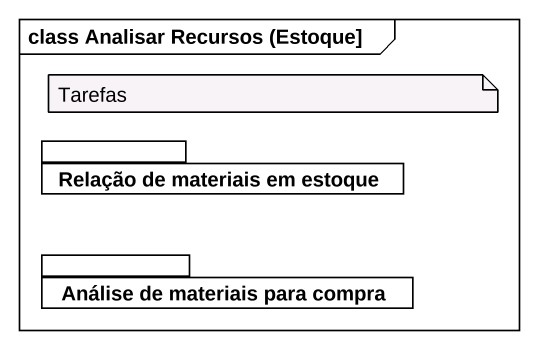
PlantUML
@startuml
mainframe class Analisar Recursos (Estoque]
package "Relação de materiais em estoque" as Relação_de_materiais_em {
}
package "Análise de materiais para compra" as Análise_de_materiais_para {
}
note as N1
  Tarefas
end note
@enduml
